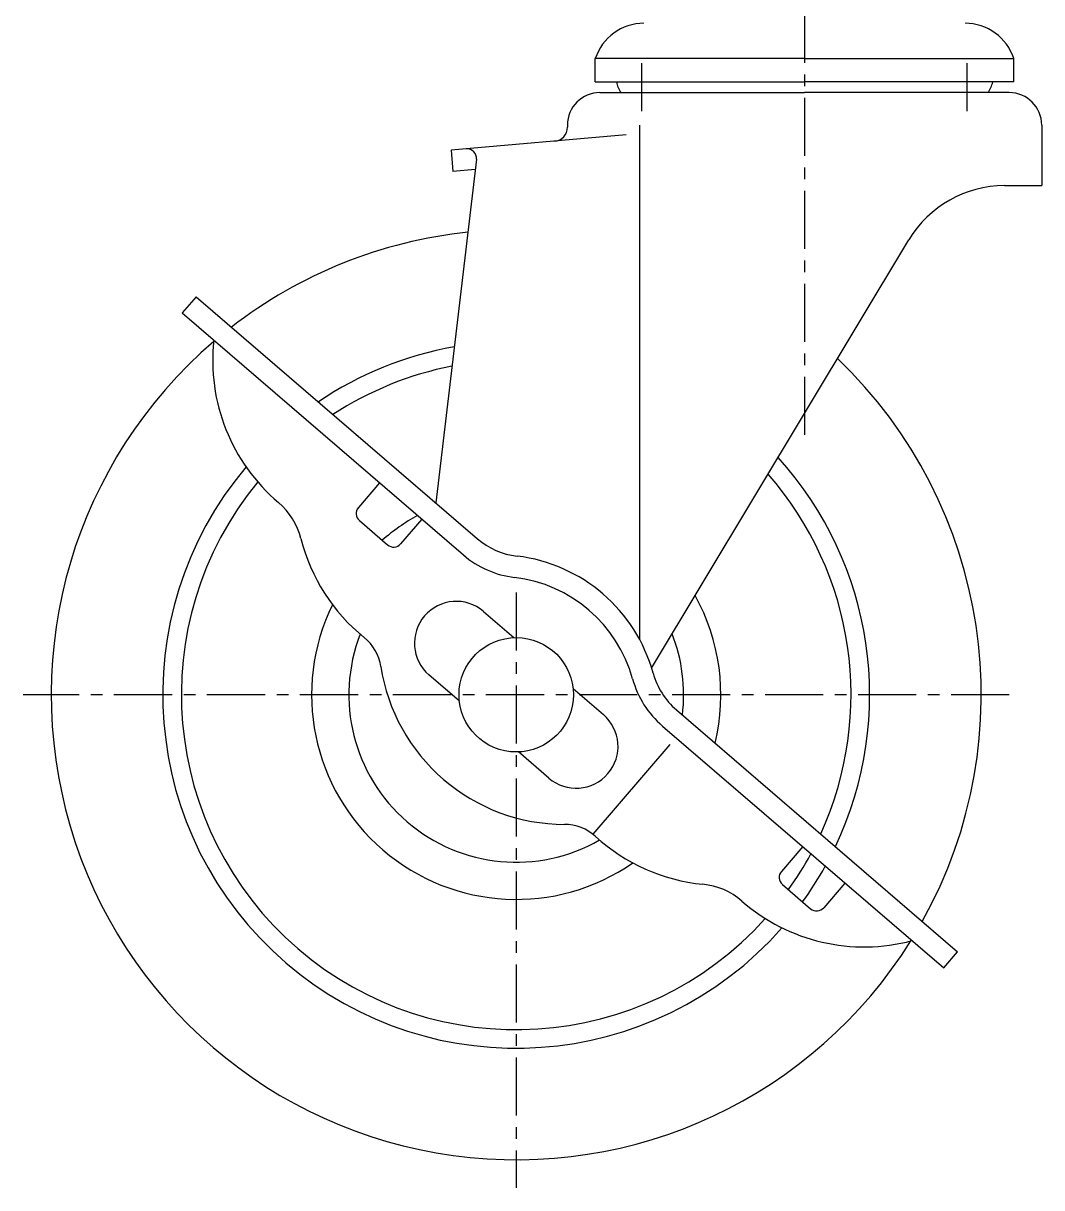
# Model space of a CAD drawing. Extents: x -31 to 215, y -21 to 268.
# Drawn here: x 102.9 to 212.4, y 28.7 to 153.9 of the extents above; entities that cross this region are included whole.
import ezdxf

# ---------------------------------------------------------------- set-up
doc = ezdxf.new("R2010")
doc.units = 0
doc.header["$LTSCALE"] = 5
doc.linetypes.add('CENTER', pattern=[2, 1.25, -0.25, 0.25, -0.25])
doc.layers.get('0').update_dxf_attribs({"linetype": 'CONTINUOUS'})
doc.layers.add('CENTER', color=1, linetype='CENTER')

msp = doc.modelspace()

# ---------------------------------------------------------------- linework, layer by layer
at = {"color": 7, "linetype": 'CONTINUOUS'}
for p, q in [((164.350307, 147.617925), (164.350307, 150.117925)), ((186.850307, 150.117925), (164.350307, 150.117925)), ((186.850307, 150.117925), (209.350307, 150.117925)), ((209.350307, 147.617925), (209.350307, 150.117925)), ((164.350307, 147.617925), (186.850307, 147.617925)), ((209.350307, 147.617925), (186.850307, 147.617925)), ((164.850307, 146.461925), (186.850307, 146.461925)), ((208.850307, 146.461925), (186.850307, 146.461925)), ((161.350307, 142.961925), (161.350307, 142.736421)), ((169.091929, 142.961925), (169.091929, 87.712937)), ((212.350307, 142.961925), (212.350307, 136.461925)), ((167.666721, 141.914539), (148.850307, 140.268316)), ((148.850307, 140.268316), (149.050766, 137.977069)), ((151.565214, 139.297995), (147.206491, 102.34435)), ((151.434003, 138.185575), (149.050766, 137.977069)), ((208.363658, 136.461925), (212.350307, 136.461925)), ((170.410284, 84.596151), (198.077651, 130.642382)), ((121.427651, 124.513054), (119.928004, 122.769191)), ((121.427651, 124.513054), (151.672352, 98.5039)), ((119.928004, 122.769191), (150.172705, 96.760037)), ((141.157636, 104.512612), (138.875564, 101.858908)), ((138.981744, 100.448686), (142.014549, 97.840603)), ((145.706843, 100.600488), (143.424771, 97.946784)), ((152.339691, 90.676006), (155.606054, 87.867072)), ((149.737868, 81.043262), (146.471504, 83.852195)), ((161.962747, 82.400587), (165.229111, 79.591654)), ((173.068676, 80.103973), (203.313377, 54.094819)), ((171.569029, 78.36011), (201.81373, 52.350956)), ((159.360924, 72.767843), (156.094561, 75.576777)), ((172.350065, 76.369541), (164.072089, 66.743511)), ((186.649707, 65.39137), (184.367634, 62.737666)), ((191.198914, 61.479246), (188.916841, 58.825542)), ((184.473815, 61.327444), (187.506619, 58.719361)), ((201.81373, 52.350956), (203.313377, 54.094819))]:
    msp.add_line(p, q, dxfattribs=at)
msp.add_circle((155.850307, 81.721925), 6.15, dxfattribs=at)
for centre, radius, start, end in [((169.580986, 148.417925), 5.5, 90, 161.995547), ((204.119629, 148.417925), 5.5, 18.004453, 90), ((169.350307, 148.139925), 2.778, 190.830546, 217.159194), ((204.350307, 148.139925), 2.778, 322.840806, 349.169454), ((164.850307, 142.961925), 3.5, 90, 180), ((208.850307, 142.961925), 3.5, 0, 90), ((159.850307, 142.736421), 1.5, 275, 0), ((150.572099, 139.415134), 1, 353.272981, 95), ((208.363658, 124.461925), 12, 90, 149), ((155.850307, 81.721925), 50, 95.982014, 127.768913), ((155.850307, 81.721925), 50, 130.581985, 328.02976), ((143.218062, 117.64443), 20, 173.708164, 229.696946), ((155.850307, 81.721925), 38, 100.09943, 124.048349), ((155.850307, 81.721925), 50, 330.842831, 46.290967), ((155.850307, 81.721925), 36, 101.064572, 123.178252), ((155.850307, 81.721925), 38, 334.563396, 42.173551), ((155.850307, 81.721925), 38, 139.85678, 318.754965), ((155.850307, 81.721925), 36, 335.433493, 41.208409), ((155.850307, 81.721925), 36, 140.539393, 318.072352), ((125.430225, 96.671999), 7.5, 14.20675, 49.696946), ((139.633765, 101.206887), 1, 139.305872, 229.305872), ((155.850307, 81.721925), 22, 118.818557, 130.942271), ((152.089177, 103.421093), 20, 194.20675, 231.00013), ((142.66657, 98.598804), 1, 229.305872, 319.305872), ((156.888518, 104.569509), 8, 229.305872, 263.203074), ((156.888518, 104.569509), 10.3, 229.305872, 263.203074), ((153.894245, 79.447321), 17.3, 15.408671, 83.203074), ((153.894245, 79.447321), 15, 15.408671, 83.203074), ((155.850307, 81.721925), 22, 153.874594, 304.737151), ((149.405598, 87.264101), 4.5, 49.305872, 229.305872), ((155.850307, 81.721925), 22, 346.341564, 29), ((155.850307, 81.721925), 18, 158.77702, 299.834725), ((136.356212, 83.992408), 5, 8.731545, 51.00013), ((155.850307, 81.721925), 18, 353.054861, 21.330113), ((161.066473, 87.787534), 20, 188.731545, 229.305872), ((178.284842, 86.169582), 8, 195.408671, 229.305872), ((178.284842, 86.169582), 10.3, 195.408671, 229.305872), ((162.295017, 76.179749), 4.5, 229.305872, 49.305872), ((161.066473, 87.787534), 20, 229.305872, 269.880199), ((161.0142, 62.787589), 5, 47.611615, 89.880199), ((177.868017, 81.252389), 20, 227.611615, 264.404995), ((155.850307, 81.721925), 36, 324.405561, 331.656221), ((185.125835, 62.085645), 1, 139.305872, 229.305872), ((155.850307, 81.721925), 38, 324.136501, 330.996761), ((175.186873, 53.883402), 7.5, 48.914799, 84.404995), ((193.259339, 74.611064), 20, 228.914799, 284.903581), ((188.15864, 59.477562), 1, 229.305872, 319.305872)]:
    msp.add_arc(centre, radius, start, end, dxfattribs=at)
at = {"layer": 'CENTER', "color": 1, "linetype": 'CENTER'}
for p, q in [((186.850307, 195.917925), (186.850307, 108.956944)), ((169.350307, 144.461925), (169.350307, 149.617925)), ((204.350307, 144.461925), (204.350307, 149.617925)), ((155.850307, 92.721925), (155.850307, 28.721925)), ((208.850307, 81.721925), (102.850307, 81.721925))]:
    msp.add_line(p, q, dxfattribs=at)

doc.saveas('drawing.dxf')
